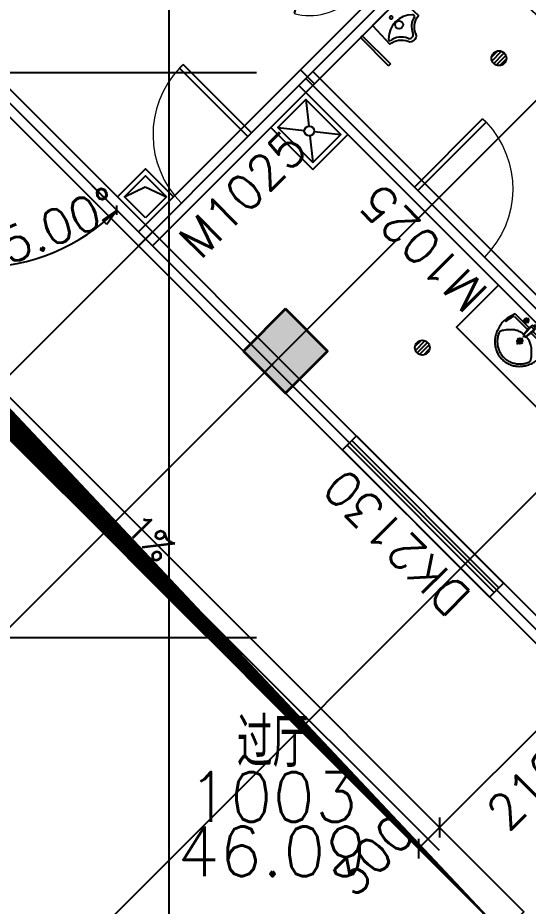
# Model space of a CAD drawing. Header units: inches. Extents: x 0 to 508000, y 0 to 738838.
# Drawn here: x 186219 to 191372, y 247216 to 256180 of the extents above; entities that cross this region are included whole.
import ezdxf
from ezdxf.enums import TextEntityAlignment as Align
from ezdxf.lldxf.tags import DXFTag

# ---------------------------------------------------------------- set-up
doc = ezdxf.new("R2010")
doc.units = ezdxf.units.IN
doc.header["$LTSCALE"] = 1000
doc.header["$MEASUREMENT"] = 0
doc.layers.get('0').update_dxf_attribs({"true_color": 0xffffff})
for name, color, linetype, true_color in [('COLUMN', 7, 'Continuous', 0xc0c0c0), ('DIM_SYMB', 3, 'Continuous', 0x00ff00), ('DOTE', 1, 'DOTE', 0xff0000), ('LATRINE', 6, 'Continuous', 0xff00ff), ('LVTRY', 6, 'Continuous', 0xff00ff), ('PUB_DIM', 3, 'Continuous', 0x00ff00), ('SPACE', 7, 'Continuous', 0xffffff), ('WALL', 7, 'Continuous', 0xc0c0c0), ('WINDOW', 4, 'Continuous', 0x00ffff), ('WINDOW_TEXT', 7, 'Continuous', 0xffffff), ('柱填充', 7, 'Continuous', 0xc0c0c0), ('砼柱', 2, 'Continuous', 0xffff00)]:
    doc.layers.add(name, color=color, linetype=linetype, true_color=true_color)
doc.styles.add('TXTSTY_ANONYMOUS', font='txt.shx', dxfattribs={"height": 0.2, "bigfont": 'gbcbig.shx'})
tags = doc.linetypes.add('DOTE', pattern=[2.4200000000000004, 2, -0.2, 0.02, -0.2]).pattern_tags.tags
tags[10:11] = [DXFTag(74, 4), DXFTag(75, 0), DXFTag(340, '0'), DXFTag(46, 0.0), DXFTag(50, 0.0), DXFTag(44, 0.0), DXFTag(45, 0.0)]
tags[8:9] = [DXFTag(74, 4), DXFTag(75, 0), DXFTag(340, '0'), DXFTag(46, 0.0), DXFTag(50, 0.0), DXFTag(44, 0.0), DXFTag(45, 0.0)]
tags[6:7] = [DXFTag(74, 4), DXFTag(75, 0), DXFTag(340, '0'), DXFTag(46, 0.0), DXFTag(50, 0.0), DXFTag(44, 0.0), DXFTag(45, 0.0)]
tags[4:5] = [DXFTag(74, 4), DXFTag(75, 0), DXFTag(340, '0'), DXFTag(46, 0.0), DXFTag(50, 0.0), DXFTag(44, 0.0), DXFTag(45, 0.0)]

# ---------------------------------------------------------------- blocks, each defined once
blk = doc.blocks.new('DAnoyomous1652')
at = {"layer": 'WINDOW', "lineweight": -3}
for p, q in [((192457.1035269499, 248009.4879623652), (188568.016230464, 244120.40066576)), ((192516.0290920734, 247950.5623971224), (188626.9417955875, 244061.4751006365)), ((192633.8802222013, 247832.7112669945), (192457.1035269499, 248009.4879623652)), ((192574.9546570778, 247891.636832118), (188685.8673605919, 244002.5495356321)), ((192633.8802222013, 247832.7112669945), (188744.7929257154, 243943.6239703894)), ((188744.7929257154, 243943.6239703894), (188568.016230464, 244120.40066576))]:
    blk.add_line(p, q, dxfattribs=at)
at = {"layer": 'WINDOW_TEXT', "style": 'TXTSTY_ANONYMOUS'}
blk.add_text('DK5545', height=350, rotation=45.00000125223908, dxfattribs=at).set_placement((190883.7909390926, 245693.7132542133), align=Align.MIDDLE_CENTER)
blk = doc.blocks.new('DAnoyomous1682')
at = {"layer": 'WALL', "lineweight": -3}
for p, q in [((185898.6728129387, 255699.289526701), (185757.2514567375, 255557.8681704998)), ((185898.6728129387, 255699.289526701), (187578.0667370558, 254019.8956025839)), ((185757.2514567375, 255557.8681704998), (187436.6453808546, 253878.4742463827)), ((187578.0667370558, 254019.8956025839), (187436.6453808546, 253878.4742463827))]:
    blk.add_line(p, q, dxfattribs=at)
blk = doc.blocks.new('DAnoyomous1742')
at = {"layer": 'WINDOW', "lineweight": -3}
for p, q in [((189637.25504601, 251960.7072937489), (189495.8336898088, 251819.2859375477)), ((189590.1145939827, 251913.5668417215), (191075.0388345718, 250428.6426013708)), ((189637.25504601, 251960.7072937489), (191122.1792865992, 250475.7830533981)), ((189495.8336898088, 251819.2859375477), (190980.757930398, 250334.361697197)), ((189542.9741418362, 251866.426389575), (191027.8983824253, 250381.5021492243)), ((191122.1792865992, 250475.7830533981), (190980.757930398, 250334.361697197))]:
    blk.add_line(p, q, dxfattribs=at)
at = {"layer": 'WINDOW_TEXT', "style": 'TXTSTY_ANONYMOUS'}
blk.add_text('DK2130', height=350, rotation=135.0000003416227, dxfattribs=at).set_placement((190043.8414453268, 250882.3694525957), align=Align.MIDDLE_CENTER)
blk = doc.blocks.new('DAnoyomous1861')
at = {"layer": 'WALL', "lineweight": -3}
for p, q in [((190646.1908236742, 257229.4410455227), (189071.5696214437, 255654.8198432922)), ((190787.6121798754, 257088.0196893215), (190646.1908236742, 257229.4410455227)), ((190787.6121798754, 257088.0196893215), (189212.9909776449, 255513.3984870911)), ((189212.9909776449, 255513.3984870911), (189071.5696214437, 255654.8198432922))]:
    blk.add_line(p, q, dxfattribs=at)
blk = doc.blocks.new('DAnoyomous1866')
at = {"layer": 'WALL', "lineweight": -3}
for p, q in [((190858.322857976, 257300.1517237425), (190610.8354846239, 257052.6643503904)), ((190858.322857976, 257300.1517237425), (192131.1150642633, 256027.3595174551)), ((190610.8354846239, 257052.6643503904), (191883.6276909113, 255779.8721441031)), ((192131.1150642633, 256027.3595174551), (191883.6276909113, 255779.8721441031))]:
    blk.add_line(p, q, dxfattribs=at)
blk = doc.blocks.new('$TCHSYS$APDOOR2D')
at = {"lineweight": -3}
blk.add_line((0.5, 0), (8.881784197001252e-16, 0.8660254037844392), dxfattribs=at)
at = {"lineweight": 13}
blk.add_arc((0.5, 0), 1, 120, 180, dxfattribs=at)
blk = doc.blocks.new('DAnoyomous1921')
at = {"layer": 'LATRINE', "xscale": 600, "yscale": 600, "rotation": 45}
blk.add_blockref('$TCHSYS$APDOOR2D', (191849.4277507067, 253624.3518606424), dxfattribs=at)
blk = doc.blocks.new('DAnoyomous1950')
at = {"layer": 'LATRINE', "xscale": 600, "yscale": 600, "rotation": 135}
blk.add_blockref('$TCHSYS$APDOOR2D', (189376.2096015215, 256590.2339584827), dxfattribs=at)
blk = doc.blocks.new('$DorLib2D$00000001')
at = {"lineweight": -3}
for p, q in [((0.45, 0.9750000000000001), (0.5000000000000002, 0.9750000000000001)), ((0.45, 0), (0.45, 0.9750000000000001)), ((0.5, 0), (0.5, 0.9750000000000001)), ((0.5, 0), (0.45, 0))]:
    blk.add_line(p, q, dxfattribs=at)
at = {"lineweight": 13}
blk.add_arc((0.475, 0), 0.975, 91.4692835813538, 180, dxfattribs=at)
blk = doc.blocks.new('DAnoyomous1980')
at = {"layer": 'WINDOW', "xscale": 1000, "yscale": 1000, "rotation": 44.99999999999999}
blk.add_blockref('$DorLib2D$00000001', (188223.0414839983, 254664.8703496456), dxfattribs=at)
at = {"layer": 'WINDOW_TEXT', "style": 'TXTSTY_ANONYMOUS'}
blk.add_text('M1025', height=350, rotation=45.00000125223908, dxfattribs=at).set_placement((188488.2065268755, 254399.70530653), align=Align.MIDDLE_CENTER)
blk = doc.blocks.new('$lvtry$00000227')
at = {"color": 0, "lineweight": -3}
blk.add_lwpolyline([(52.88683394035252, -374.376800987282, -0.3074926489354119), (204.8420241381937, -256.5459909436031), (195.097348765983, -1.818989403545856e-12), (-195.097348765983, 1.818989403545856e-12), (-205.1299550023577, -255.8314590274076, -0.2657763372081111), (-54.25703021840673, -365.6863193523313, 0.5912788753185977)], format="xyb", close=True, dxfattribs=at)
for centre, radius in [((-5.555412076468201, -75.01624673043443), 15.81716363597621), ((-0.7318133452172333, -182.0017020161849), 40.28275502612107)]:
    blk.add_circle(centre, radius, dxfattribs=at)
for centre, radius, start, end in [((-4.787156177797442, -381.530630139534), 244.5855888522038, 45.41425559656444, 134.5857444034355), ((-160.5613231217467, -223.4874855491598), 22.67743974745344, 134.5857444034355, 206.4573480012706), ((-200.2166870189212, -411.8617404296583), 179.3181433541214, 22.29843517498678, 83.80425113422788), ((198.8122808524604, -407.2218038309347), 173.9744276939981, 100.5676435717382, 157.7034233531762), ((152.6824311546552, -221.7673699814823), 20.26222798449378, 314.5857444034355, 45.41425559656447), ((1.178389735101518, -326.1800322093095), 39.63016885242328, 206.4353510514345, 337.7034233531762)]:
    blk.add_arc(centre, radius, start, end, dxfattribs=at)
blk = doc.blocks.new('DAnoyomous1997')
at = {"layer": 'LATRINE', "lineweight": -3}
for p, q in [((189696.8010929823, 255997.2086024284), (189679.1234234571, 255979.5309329033)), ((189679.1234234571, 255979.5309329033), (189961.9661359787, 255696.6882203817)), ((189696.8010929823, 255997.2086024284), (189979.6438055038, 255714.3658899069)), ((189979.6438055038, 255714.3658899069), (189961.9661359787, 255696.6882203817))]:
    blk.add_line(p, q, dxfattribs=at)
blk = doc.blocks.new('DAnoyomous2011')
at = {"layer": 'WALL', "lineweight": -3}
for p, q in [((189196.7275216579, 255638.5563871861), (189055.3061654568, 255497.1350309849)), ((189196.7275216579, 255638.5563871861), (192449.4187150002, 252385.8651938438)), ((189055.3061654568, 255497.1350309849), (192307.997358799, 252244.4438376427)), ((192449.4187150002, 252385.8651938438), (192307.997358799, 252244.4438376427))]:
    blk.add_line(p, q, dxfattribs=at)
blk = doc.blocks.new('DAnoyomous2015')
at = {"layer": 'WINDOW', "xscale": -999.9999999999999, "yscale": 999.9999999999999, "rotation": 315}
blk.add_blockref('$DorLib2D$00000001', (190575.5857450962, 254118.2768075466), dxfattribs=at)
at = {"layer": 'WINDOW_TEXT', "style": 'TXTSTY_ANONYMOUS'}
blk.add_text('M1025', height=350, rotation=135.0000003416227, dxfattribs=at).set_placement((190310.4207020998, 253853.1117645502), align=Align.MIDDLE_CENTER)
blk = doc.blocks.new('DAnoyomous2020')
at = {"layer": 'WALL', "lineweight": -3}
for p, q in [((189071.5696214437, 255654.8198432922), (187436.6453808546, 254019.8956027031)), ((189212.9909776449, 255513.3984870911), (189071.5696214437, 255654.8198432922)), ((189212.9909776449, 255513.3984870911), (187578.0667370558, 253878.4742465019)), ((187578.0667370558, 253878.4742465019), (187436.6453808546, 254019.8956027031))]:
    blk.add_line(p, q, dxfattribs=at)
blk = doc.blocks.new('$lvtry$00000192')
at = {"lineweight": -3}
for p, q in [((-108.0692846319944, -66.48498491091595), (-108.9076940371961, 2.887369137999485)), ((110.709091058503, -65.72090010838292), (109.8706816533158, 3.651453940532519)), ((-236.0307266233358, -86.31287327183236), (-246.34347843055, -114.3581060412835)), ((-233.9443638037556, -86.31287327183236), (-25.8261272988675, -86.31287327183236)), ((-143.1746663590384, -32.21801258905907), (-73.80231231009384, -31.3796031838574)), ((-28.79461144315428, -62.49177234423223), (-28.0672714936336, -68.32843425785177)), ((-28.0672714936336, -68.32843425785177), (-16.61143821632868, -160.2576976273558)), ((-22.80991480351804, -20.9333976914204), (-16.61143821632868, -160.2576976273558)), ((-21.97717554233532, -39.65103144451859), (0.7122909302488551, -39.92524820349354)), ((23.40175740290579, -40.19946496245393), (0.7122909302488551, -39.92524820349354)), ((24.6866165865722, -21.50742374513356), (15.12279518454307, -160.6412261974183)), ((29.77063444457963, -62.49177234423223), (15.12279518454307, -160.6412261974183)), ((26.21556975815474, -86.31287327183236), (243.8248481234841, -86.31287327183236)), ((75.60370933145896, -31.45392778652604), (144.9760633804181, -30.61551838132436)), ((243.8248481234841, -86.31287327183236), (272.4796801211851, -164.2388670674991)), ((243.8248481234841, -86.31287327183236), (263.6204158632536, -140.1463520022371)), ((-255.8262943631053, -140.1463520022371), (-263.7431909986117, -185.433696177206)), ((-255.8262943631053, -140.1463520022371), (-246.3434762441393, -114.3581000954291)), ((-16.94461088482785, -150.6558744625509), (-0.6283429270770284, -150.8530670286709)), ((-16.61143821632868, -160.2576976273558), (-0.7443215159073588, -160.4494619123871)), ((15.12279518454307, -160.6412261974183), (-0.7443215159073606, -160.4494619123871)), ((15.68792503074656, -151.0502595948055), (-0.6283429270770284, -150.8530670286709)), ((-263.7431909986117, -185.433696177206), (-263.6388507695447, -189.7958008471614)), ((-41.90996315726807, -220.4370966049464), (43.69628790747811, -219.4024901392986)), ((1.410465607907099, -262.7229189044592), (0.3758591422592872, -177.1166678397421))]:
    blk.add_line(p, q, dxfattribs=at)
blk.add_lwpolyline([(-28.79461144316156, -62.49177234423223), (-248.5383639915308, -62.49177234423223), (-275.8286801798167, -148.4597372759581, 0.04485098498817401), (-281.1452364487195, -205.7664946596615, 0.06688997561285735), (-276.1029379485045, -244.1215838766199, 0.02302326553623951), (-256.6970188600608, -304.6336312945804, 0.04485328965425248), (-242.6050646547301, -334.1052345558547, 0.04379856332632449), (-214.1477243564078, -373.6975032549435, 0.0440012234176289), (-179.3753980572437, -407.5573333909979, 0.04283434254382294), (-138.6833654099903, -435.3092052975788, 0.04301754712478765), (-94.04036886065305, -455.6184735241823, 0.04227252568550223), (-46.13895734263512, -468.1801950879471, 0.04234669816004079), (3.107359350608056, -472.4917723442322, 0.04234036867671818), (52.38025798898158, -468.445071089036, 0.04226841995097978), (100.3503372021731, -456.1420610587938, 0.04300339374259347), (145.1102491286947, -436.0728468362158, 0.04282130649099655), (185.9596268077366, -408.5413560783328, 0.04398530624052666), (220.9251393639497, -374.8696839476706, 0.0437821632513017), (249.6094847309795, -335.4310047412128, 0.04484319660191049), (273.5711511920308, -286.039775571715, 0.05920516955764427), (283.6227989937688, -245.6291941147485, 0.03067243479752391), (287.23849862512, -189.3808167854276, 0.04374978374219861), (283.8970620514956, -149.9673475283325), (283.825817952682, -149.566704953666), (283.6228016799651, -148.4597372759581), (256.3324854916791, -62.49177234423223), (29.77063444457963, -62.49177234423223), (30.36202284390311, -58.52910949830948), (24.6866165865722, -21.50742374513175), (0.9383508915416314, -21.22041071827516), (-22.80991480351804, -20.93339769141858), (-29.37839433327463, -57.80710822967922)], format="xyb", close=True, dxfattribs=at)
for centre, radius in [((-108.4884893345952, -31.79880788647279), 23.75), ((-108.4884893345952, -31.79880788647279), 14.25), ((110.2898863559167, -31.03472308393975), 23.75), ((110.2898863559167, -31.03472308393975), 14.25), ((0.8931623750759172, -219.9197933721152), 28.5), ((0.8931623750759172, -219.9197933721152), 19)]:
    blk.add_circle(centre, radius, dxfattribs=at)
for centre, radius, start, end in [((-0.4970778847855399, -9.746410634645144), 6.831830834397624, 79.83280625539689, 278.7823486583145), ((1.751978348933335, -9.773591922130436), 6.831830834397624, 259.8328062553969, 98.78234865831446), ((-5.229208558008395, -378.4276207580515), 232.4401151285332, 111.7570369686529, 122.0284923294527), ((8.384077000235266, -412.5374179662558), 269.1661251115835, 102.1867239957003, 111.7570369686529), ((-37.66418111330131, -199.3166101990882), 51.0295739786423, 92.30662272148855, 102.1867239957003), ((-30.51462205023927, -376.8134450103025), 228.6703422802787, 87.31511823126851, 92.30662272148855), ((41.99837439654584, -361.9421533624482), 216.2736598466001, 92.30662272148855, 95.9176551728405), ((34.79893317088499, -183.2069308542868), 37.39349963031529, 84.41146565351914, 92.30662272148855), ((19.40034685069259, -340.5781254979374), 195.5162663789088, 72.88906570220823, 84.41146565351914), ((-5.109103296232206, -420.1932729991422), 278.8186364420898, 63.17408972615187, 72.88906570220823), ((41.61628302438112, -327.7965779306251), 175.2792188930466, 53.24077210086562, 63.17408972615187), ((6.700164707461226, -421.6727880311973), 270.9619959791525, 137.4607617888525, 149.5465512981266), ((185.5649678056434, -585.7976704955727), 513.7161820013434, 131.4906545680417, 137.4607617888525), ((-23.08439910832385, -349.8849368223164), 198.7727327556288, 122.0284923294527, 131.4906545680417), ((-199.0631800298288, -649.9972111871393), 577.44815355479, 47.66698808087285, 53.24077210086562), ((5.841668392109568, -425.0702059568321), 273.1815688158604, 33.19376099500565, 47.66698808087285), ((-207.9004993209164, -295.4980788768953), 22.01721850512446, 149.5465512981266, 185.88833846177), ((-196.5775783107129, -294.3302979568543), 33.40019933092454, 185.88833846177, 200.4185988259556), ((-120.6705119988073, -266.0726614837131), 114.3963519255273, 200.4185988259556, 208.9861303257538), ((-47.67844661097115, -225.635594196172), 197.8409324589524, 208.9861303257538, 220.7228104190104), ((31.09287166544527, -207.5224643961283), 227.9620416702906, 318.9571758900937, 329.6927559807971), ((131.3629539272551, -266.1325771293868), 111.8188769493505, 329.6927559807971, 339.2553275427205), ((211.1023587347117, -290.7832938155188), 27.89617224205152, 352.9102716821923, 33.19376099500568), ((189.2796982818982, -288.0691106254053), 49.88697258283679, 339.2553275427205, 352.9102716821923), ((8.614999024997815, -177.1765868208349), 272.1189737455452, 220.7228104190104, 230.7919904738754), ((2.369362593115511, -184.8323083739488), 262.238789185626, 230.7919904738754, 240.6115582550376), ((1.615547192443046, -186.170746435324), 260.7026726202483, 240.6115582550376, 250.4590160414969), ((4.006107379351306, -179.4353279714269), 267.8497447404271, 250.4590160414969, 260.1467638780204), ((3.787008374256402, -179.392035397841), 267.8921675752003, 279.5440225196963, 289.2307568402309), ((6.110666936947382, -186.0531583689062), 260.8373856259392, 289.2307568402309, 299.0750511290916), ((5.36774273462288, -184.7170182168102), 262.3661782464221, 299.0750511290916, 308.8916105303481), ((6.476304892119515, -186.0912860605858), 260.6005276118203, 308.8916105303481, 318.9571758900937), ((3.893103650410922, -180.0859450003863), 267.1893869880483, 260.1467638780204, 269.8460721804166), ((3.893269945296197, -180.0240460442747), 267.2512861675396, 269.8460721804166, 279.5440225196963)]:
    blk.add_arc(centre, radius, start, end, dxfattribs=at)
blk = doc.blocks.new('$lvtry$00000171')
at = {"lineweight": -3}
for p, q in [((-74.24621202462731, 10.60660171788186), (-10.60660171788187, 74.24621202462731)), ((-69.81875867368217, -27.39235180270043), (27.39235180242758, 69.81875867368218)), ((-53.03300858900184, -53.03300858886359), (53.03300858900185, 53.03300858886359)), ((-27.39235180242758, -69.81875867368217), (69.81875867368217, 27.39235180270045)), ((10.60660171788186, -74.24621202462731), (74.24621202462731, -10.60660171788187))]:
    blk.add_line(p, q, dxfattribs=at)
blk.add_circle((0, 0), 75, dxfattribs=at)
blk = doc.blocks.new('$lvtry$00000191')
at = {"color": 0, "lineweight": -3}
for p, q in [((-250, -50), (-39.04344047215272, -218.7652476222793)), ((39.04344047215272, -218.7652476222793), (250, -49.99999999999997)), ((-250, -450), (-39.04344047215272, -281.2347523777207)), ((39.04344047215272, -281.2347523777244), (250, -450))]:
    blk.add_line(p, q, dxfattribs=at)
for points in [[(300, -500), (300, 0), (-300, 0), (-300, -500)], [(250, -450), (250, -50), (-250, -50), (-250, -450)]]:
    blk.add_lwpolyline(points, close=True, dxfattribs=at)
blk.add_circle((0, -250), 50, dxfattribs=at)
blk = doc.blocks.new('DAnoyomous2488')
at = {"layer": 'WALL', "lineweight": -3}
for p, q in [((187578.0667370558, 254019.8956025839), (187436.6453808546, 253878.4742463827)), ((187578.0667370558, 254019.8956025839), (188851.3135001659, 252746.6488394737)), ((187436.6453808546, 253878.4742463827), (188709.8921439648, 252605.2274832726)), ((188851.3135001659, 252746.6488394737), (188709.8921439648, 252605.2274832726))]:
    blk.add_line(p, q, dxfattribs=at)
blk = doc.blocks.new('bdfhfgjfj')
at = {"color": 250, "lineweight": -3, "true_color": 0x333333}
for p, q in [((85993257.30889654, 51520636.52112544), (85993480.83913231, 51520718.5534395)), ((85993180.83913231, 51520418.5534395), (85993257.30889654, 51520636.52112544))]:
    blk.add_line(p, q, dxfattribs=at)
for points in [[(85993530.83913231, 51520368.5534395), (85993130.83913231, 51520368.5534395), (85993130.83913231, 51520768.5534395), (85993530.83913231, 51520768.5534395)], [(85993480.83913231, 51520418.5534395), (85993180.83913231, 51520418.5534395), (85993180.83913231, 51520718.5534395), (85993480.83913231, 51520718.5534395)]]:
    blk.add_lwpolyline(points, close=True, dxfattribs=at)
blk = doc.blocks.new('bvfdbgfhgfj')
at = {"layer": '柱填充', "true_color": 0x333333}
blk.add_hatch(color=250, dxfattribs=at).paths.add_polyline_path([(815148182.1647664, 579344990.0638111), (815147757.9006977, 579344565.7997425), (815148182.1647664, 579344141.5356737), (815148606.4288352, 579344565.7997425)], flags=0)
at = {"layer": '砼柱', "color": 3, "lineweight": 35, "true_color": 0x00ff00}
blk.add_lwpolyline([(815148182.1647664, 579344990.0638111), (815147757.9006977, 579344565.7997425), (815148182.1647664, 579344141.5356737), (815148606.4288352, 579344565.7997425)], close=True, dxfattribs=at)
blk = doc.blocks.new('DAnoyomous5329')
at = {"layer": 'COLUMN', "lineweight": -3}
for p, q in [((188922.211201787, 253241.8106098175), (188497.9471331835, 252817.5465410948)), ((189346.4752706289, 252817.5465410948), (188922.211201787, 253241.8106098175)), ((188497.9471331835, 252817.5465410948), (188922.211201787, 252393.2824723721)), ((188922.211201787, 252393.2824723721), (189346.4752706289, 252817.5465410948))]:
    blk.add_line(p, q, dxfattribs=at)
blk = doc.blocks.new('DAnoyomous5459')
at = {"layer": 'WALL', "lineweight": -3}
for p, q in [((188851.3135001659, 252746.6488394737), (188709.8921439648, 252605.2274832726)), ((188851.3135001659, 252746.6488394737), (192881.3675961494, 248716.5947439671)), ((188709.8921439648, 252605.2274832726), (192739.9462399483, 248575.1733877659)), ((192881.3675961494, 248716.5947439671), (192739.9462399483, 248575.1733877659))]:
    blk.add_line(p, q, dxfattribs=at)
blk = doc.blocks.new('DAnoyomous5464')
at = {"layer": 'WALL', "lineweight": -3}
for p, q in [((193616.4938617945, 249168.8782972097), (187570.2763254642, 243122.6607607603)), ((193793.2705570459, 248992.1016019583), (193616.4938617945, 249168.8782972097)), ((193793.2705570459, 248992.1016019583), (187747.0530207157, 242945.8840655088)), ((187747.0530207157, 242945.8840655088), (187570.2763254642, 243122.6607607603))]:
    blk.add_line(p, q, dxfattribs=at)
blk = doc.blocks.new('DAnoyomous9175')
at = {"layer": 'DIM_SYMB', "lineweight": -3}
for p in [(190477.0574896336, 247778.4680149555), (184645.3406201601, 253654.5055263042), (184583.2721436024, 253592.2475751638)]:
    blk.add_line(p, (184393.4111436605, 253843.5995210409), dxfattribs=at)
at = {"layer": 'DIM_SYMB', "color": 7, "true_color": 0xffffff, "style": 'TXTSTY_ANONYMOUS'}
blk.add_text('1%', height=262.5, rotation=315.0873088285501, dxfattribs=at).set_placement((187558.7892735004, 250934.9658972025), align=Align.MIDDLE_CENTER)
blk = doc.blocks.new('DAnoyomous13637')
at = {"layer": 'PUB_DIM', "lineweight": -3}
for p, q in [((187235.8222025633, 254220.7187814713), (186970.6571594477, 254485.8838245869)), ((187218.1445329189, 254238.3964511156), (187074.2463077307, 254138.8057848215)), ((187218.1445329189, 254238.3964511156), (187118.5538666248, 254094.4982259274)), ((187218.1445329189, 254191.5214511156), (187218.1445329189, 254285.2714511156)), ((187118.5538666248, 254094.4982259274), (187074.2463077307, 254138.8057848215)), ((185827.9621350765, 253637.5640476942), (185827.9621350765, 254012.5640476942)), ((185794.8165047169, 253629.4184173346), (185861.1077654362, 253695.7096780539)), ((185827.9621350765, 253662.5640476942), (186000.1347813606, 253693.894223094)), ((186000.1347813606, 253693.894223094), (186000.1347813606, 253631.2338722944)), ((185827.9621350765, 253662.5640476942), (186000.1347813606, 253631.2338722944))]:
    blk.add_line(p, q, dxfattribs=at)
blk.add_arc((185827.9621350765, 255628.578848958), 1966.014801263809, 270, 315, dxfattribs=at)
at = {"layer": 'PUB_DIM', "color": 7, "true_color": 0xffffff, "style": 'TXTSTY_ANONYMOUS'}
blk.add_text('45.00°', height=350, rotation=22.50000062611954, dxfattribs=at).set_placement((186491.0306264162, 254027.7899044752), align=Align.MIDDLE_CENTER)
blk = doc.blocks.new('DAnoyomous14310')
at = {"layer": 'PUB_DIM', "lineweight": -3}
for p, q in [((194288.6998610497, 248496.6722978354), (195364.0823774338, 247421.289781332)), ((193624.2842735052, 247832.2567102909), (194699.6667898893, 246756.8741937876)), ((195116.5950039625, 247768.7771548033), (195116.5950039625, 247568.7771548033)), ((195116.5950040817, 247668.7771548033), (194452.1794165373, 247004.3615672588)), ((193129.3095263243, 247337.28196311), (194204.6920427084, 246261.8994466066)), ((194452.1794164181, 247104.3615672588), (194452.1794164181, 246904.3615672588)), ((194452.1794165373, 247004.3615672588), (193957.2046693563, 246509.3868200779)), ((193957.2046692371, 246609.3868200779), (193957.2046692371, 246409.3868200779)), ((193957.2046693563, 246509.3868200779), (190068.1173728704, 242620.299523592)), ((189240.2222298384, 243448.1946666241), (190315.6047462225, 242372.8121501207)), ((190068.1173727512, 242720.299523592), (190068.1173727512, 242520.299523592)), ((190068.1173728704, 242620.299523592), (188964.3114507198, 241516.4936014414)), ((188136.4163076878, 242344.3887444735), (189211.7988240719, 241269.0062279701)), ((188964.3114506006, 241616.4936014414), (188964.3114506006, 241416.4936014414))]:
    blk.add_line(p, q, dxfattribs=at)
at = {"layer": 'PUB_DIM', "color": 7, "true_color": 0xffffff, "style": 'TXTSTY_ANONYMOUS'}
for s, p in [('940', (194536.8998368979, 247584.0567345619)), ('700', (193957.2046695948, 247004.3615671396)), ('5500', (191765.1736477613, 244812.3305453062)), ('1561', (189268.7270385027, 242315.8839359283))]:
    blk.add_text(s, height=350, rotation=45.00000125223908, dxfattribs=at).set_placement(p, align=Align.MIDDLE_CENTER)
blk = doc.blocks.new('DAnoyomous18565')
at = {"layer": 'PUB_DIM', "lineweight": -3}
for p, q in [((191645.3377753496, 249811.2032083273), (192209.0055347681, 249247.5354485512)), ((191961.5181615353, 249594.6661458015), (191961.5181614161, 249395.3794981241)), ((190476.5939203501, 248010.0985817909), (191961.5181614161, 249495.0228220224)), ((190160.4135342836, 248326.2789680958), (190724.0812937021, 247762.6112083197)), ((189948.2814998627, 248114.146933794), (190511.9492592812, 247550.4791740179)), ((190476.5939204693, 248109.74190557), (190476.5939203501, 247910.4552578926)), ((190264.4618859291, 247797.9665474892), (190476.5939203501, 248010.0985817909)), ((190264.4618860483, 247897.6098712683), (190264.4618859291, 247698.3232235909))]:
    blk.add_line(p, q, dxfattribs=at)
at = {"layer": 'PUB_DIM', "color": 7, "true_color": 0xffffff, "style": 'TXTSTY_ANONYMOUS'}
for s, p in [('2100', (191466.5434142351, 248505.073328495)), ('300', (189808.3780120611, 247730.7914034128))]:
    blk.add_text(s, height=350, rotation=45.00000125223908, dxfattribs=at).set_placement(p, align=Align.MIDDLE_CENTER)
blk = doc.blocks.new('DAnoyomous39486')
at = {"layer": 'SPACE', "style": 'TXTSTY_ANONYMOUS'}
for s, p in [('过厅', (188790.294092536, 248868.8803563118)), ('1003', (188790.294092536, 248318.8803563118)), ('46.09', (188790.294092536, 247768.8803563118))]:
    blk.add_text(s, height=500, dxfattribs=at).set_placement(p, align=Align.MIDDLE_CENTER)

msp = doc.modelspace()

# ---------------------------------------------------------------- hatches: boundary and pattern name
at = {"true_color": 0x848484}
h = msp.add_hatch(dxfattribs=at)
h.set_pattern_fill('玻璃', color=252, scale=2540, angle=44.99999999999999, style=0)
h.set_pattern_definition([(44.99999999999999, (-98016985579.87584, 19815306898.56028), (-84.85281374238568, 84.85281374238572), [])])
h.paths.add_polyline_path([(191113.6006430387, 246948.8277907372), (191325.7326774597, 247160.9598250389), (184208.1136540174, 254278.5788484812), (183783.8495852947, 254278.5788484812)], flags=0)

# ---------------------------------------------------------------- linework, layer by layer
at = {"lineweight": -3}
msp.add_lwpolyline([(191113.6006430387, 246948.8277907372), (191325.7326774597, 247160.9598250389), (184208.1136540174, 254278.5788484812), (183783.8495852947, 254278.5788484812)], close=True, dxfattribs=at)
at = {"layer": 'DOTE', "lineweight": -3}
for p, q in [((187747.9621350765, 233028.5788484812), (187747.9621350765, 263828.5788484812)), ((196303.045072794, 262744.8739385605), (178978.9289342165, 245420.757799983)), ((197575.8372789621, 261472.0817323923), (180251.7211403847, 244147.9655938148)), ((199555.7362662554, 259492.1827450991), (182231.6201276779, 242168.0666065216)), ((223037.2795563936, 218419.2614272833), (183980.4007970095, 257476.1401870251)), ((127527.9621350765, 255628.5788484812), (188627.9621350765, 255628.5788484812)), ((189126.0168435574, 255567.8457090855), (194429.3177024126, 250264.5448502302)), ((127527.9621350765, 249928.5788484812), (188627.9621350765, 249928.5788484812))]:
    msp.add_line(p, q, dxfattribs=at)
at = {"layer": 'LVTRY', "lineweight": -3}
msp.add_lwpolyline([(192838.3274447918, 251714.1137516499), (191070.5604918003, 253481.8807046413), (190646.2964230776, 253057.6166359186), (192414.0633760691, 251289.8496829271)], close=True, dxfattribs=at)

# ---------------------------------------------------------------- block references
msp.add_blockref('bvfdbgfhgfj', (-814959259.9535645, -579091748.2532014))
at = {"rotation": 315}
msp.add_blockref('bdfhfgjfj', (-97049503.4118334, 24630297.4274385), dxfattribs=at)
at = {"layer": 'COLUMN'}
msp.add_blockref('DAnoyomous5329', (0, 0), dxfattribs=at)
at = {"layer": 'DIM_SYMB'}
msp.add_blockref('DAnoyomous9175', (0, 0), dxfattribs=at)
at = {"layer": 'LATRINE'}
for name in ['DAnoyomous1950', 'DAnoyomous1997', 'DAnoyomous1921']:
    msp.add_blockref(name, (0, 0), dxfattribs=at)
at = {"layer": 'LVTRY'}
for name, p, rotation in [('$lvtry$00000227', (189939.0840424299, 256239.4915518761), 45), ('$lvtry$00000191', (189338.1488777399, 255214.2923187017), 315)]:
    msp.add_blockref(name, p, dxfattribs=dict(at, rotation=rotation))
for p in [(191075.6545752287, 255771.8073453903), (190302.010487318, 252851.2538070679)]:
    msp.add_blockref('$lvtry$00000171', p, dxfattribs=at)
at = {"layer": 'LVTRY', "xscale": 0.9107142857142857, "yscale": 1.023255813953488, "rotation": 315}
msp.add_blockref('$lvtry$00000192', (191445.3270858526, 253078.8298393488), dxfattribs=at)
at = {"layer": 'PUB_DIM'}
for name in ['DAnoyomous13637', 'DAnoyomous18565', 'DAnoyomous14310']:
    msp.add_blockref(name, (0, 0), dxfattribs=at)
at = {"layer": 'SPACE'}
msp.add_blockref('DAnoyomous39486', (0, 0), dxfattribs=at)
at = {"layer": 'WALL'}
for name in ['DAnoyomous1866', 'DAnoyomous1861', 'DAnoyomous1682', 'DAnoyomous2020', 'DAnoyomous2011', 'DAnoyomous2488', 'DAnoyomous5459', 'DAnoyomous5464']:
    msp.add_blockref(name, (0, 0), dxfattribs=at)
at = {"layer": 'WINDOW'}
for name in ['DAnoyomous1980', 'DAnoyomous2015', 'DAnoyomous1742', 'DAnoyomous1652']:
    msp.add_blockref(name, (0, 0), dxfattribs=at)

doc.saveas('drawing.dxf')
